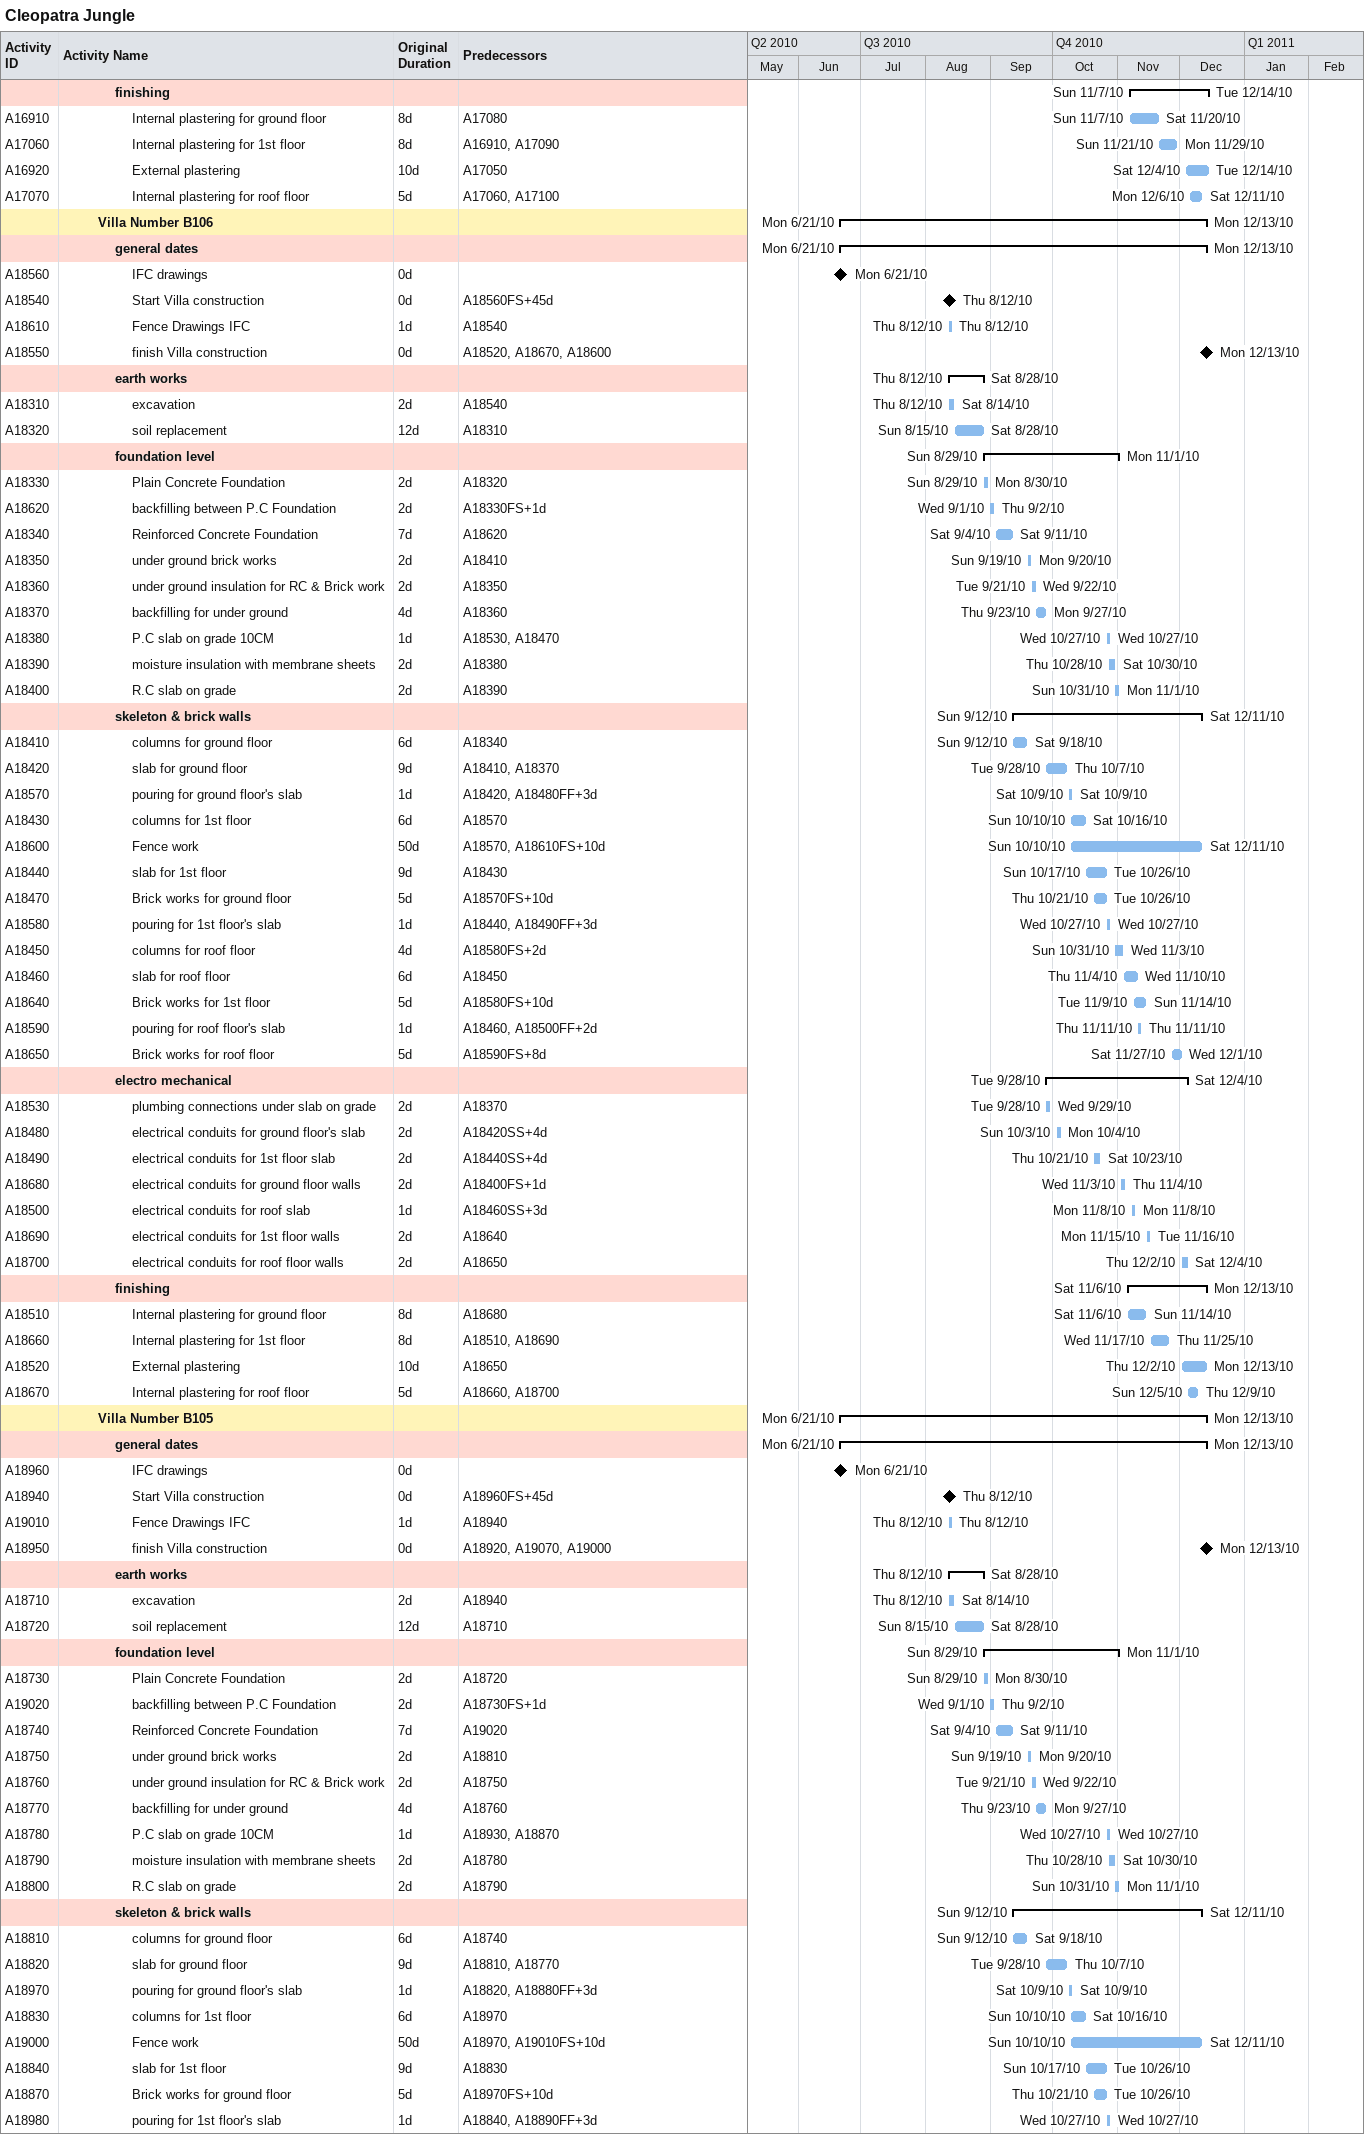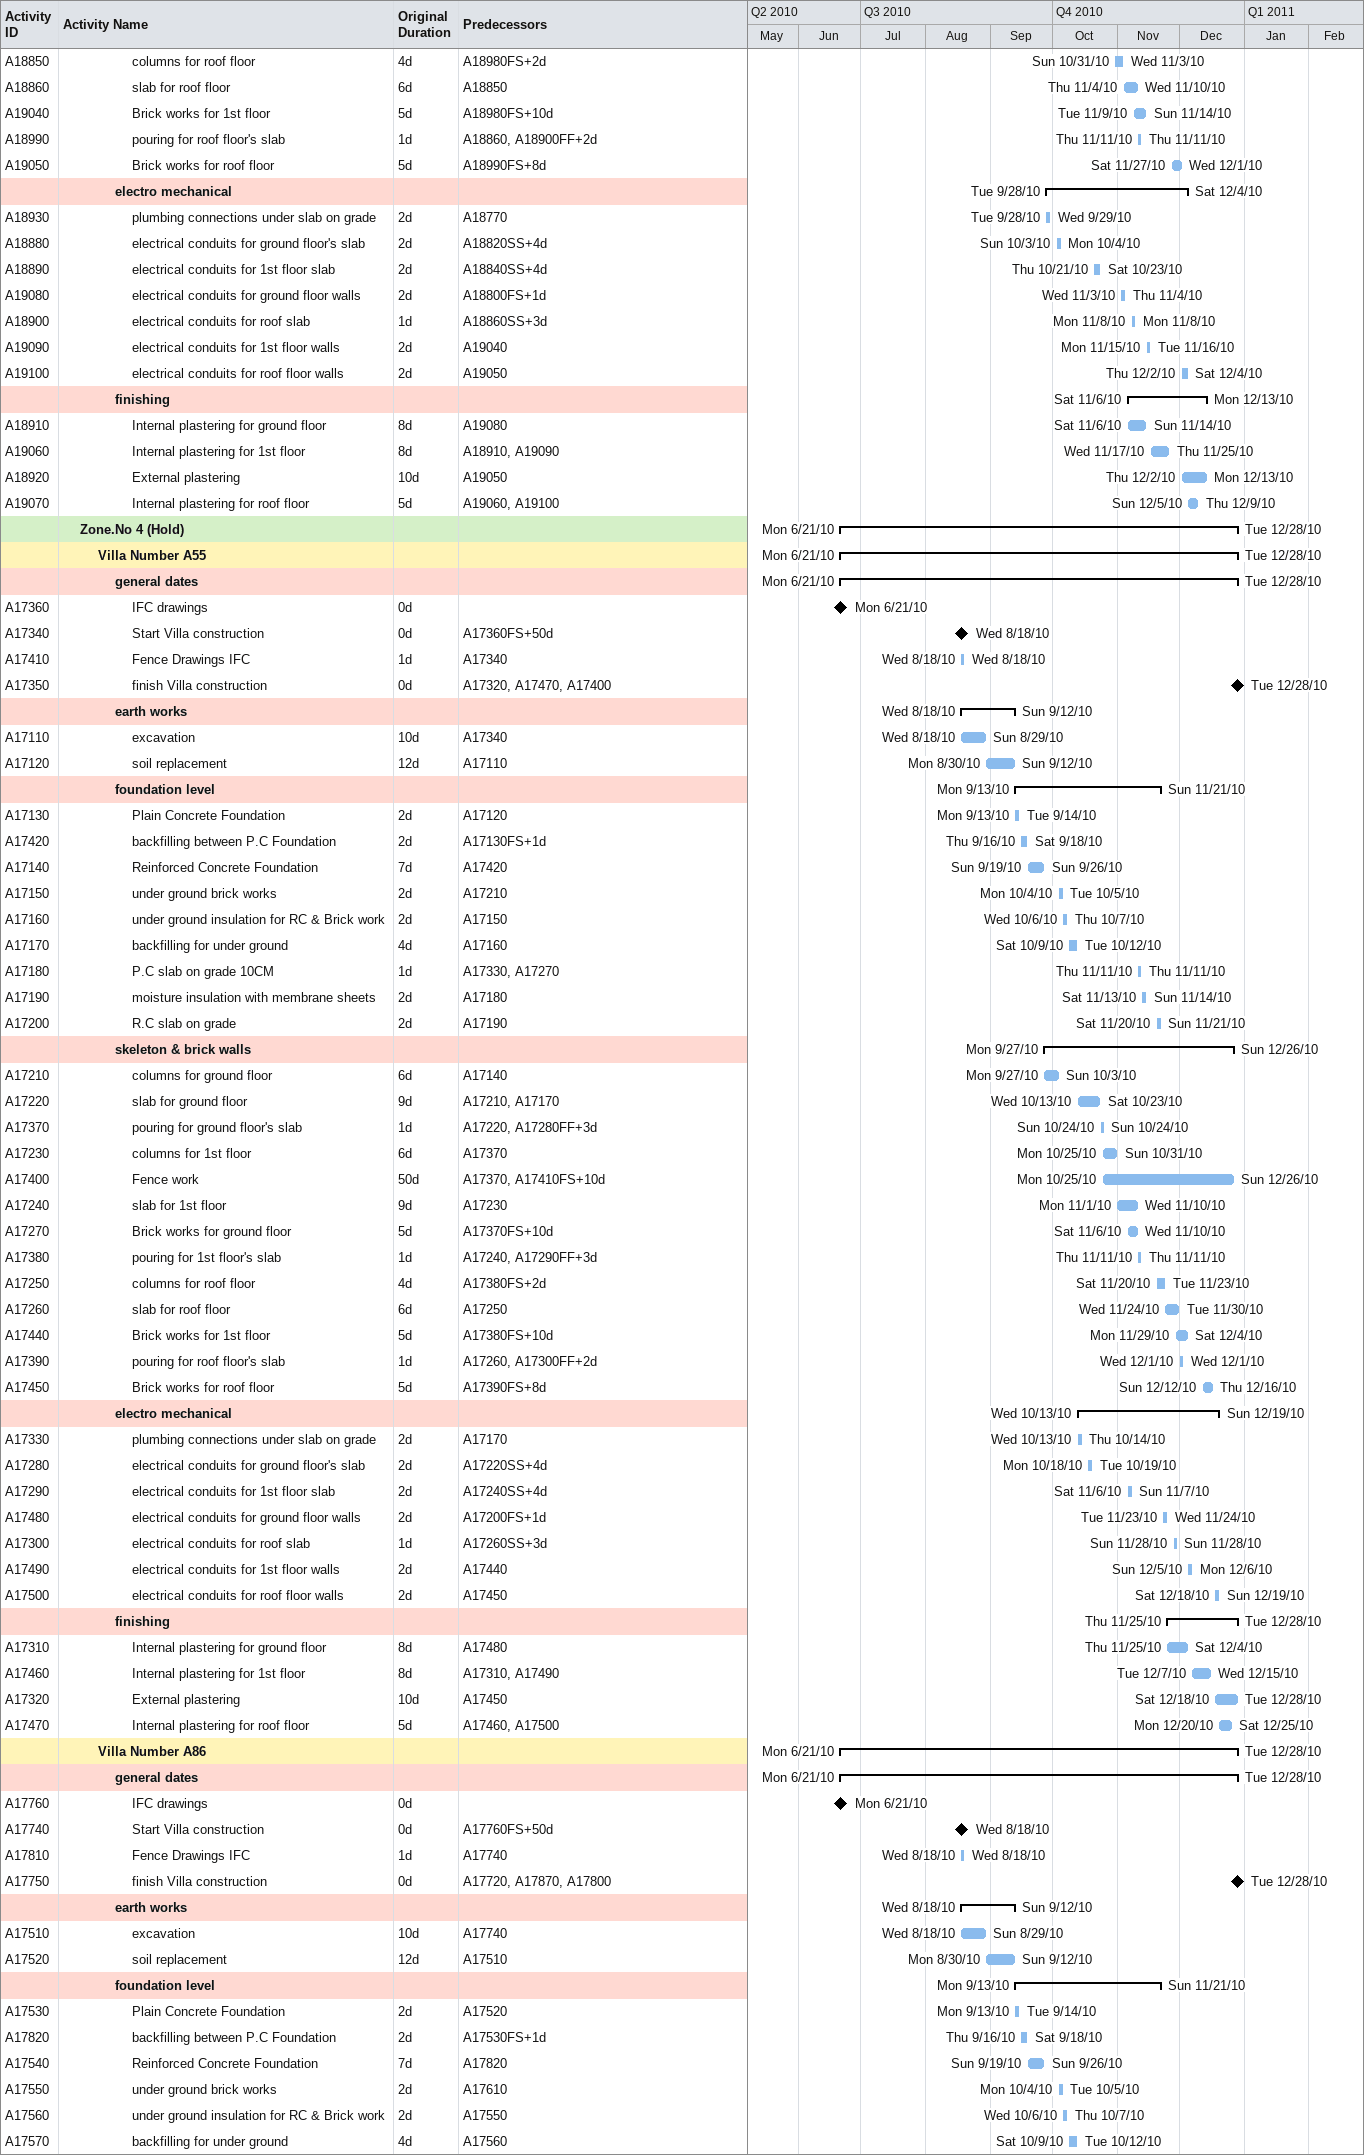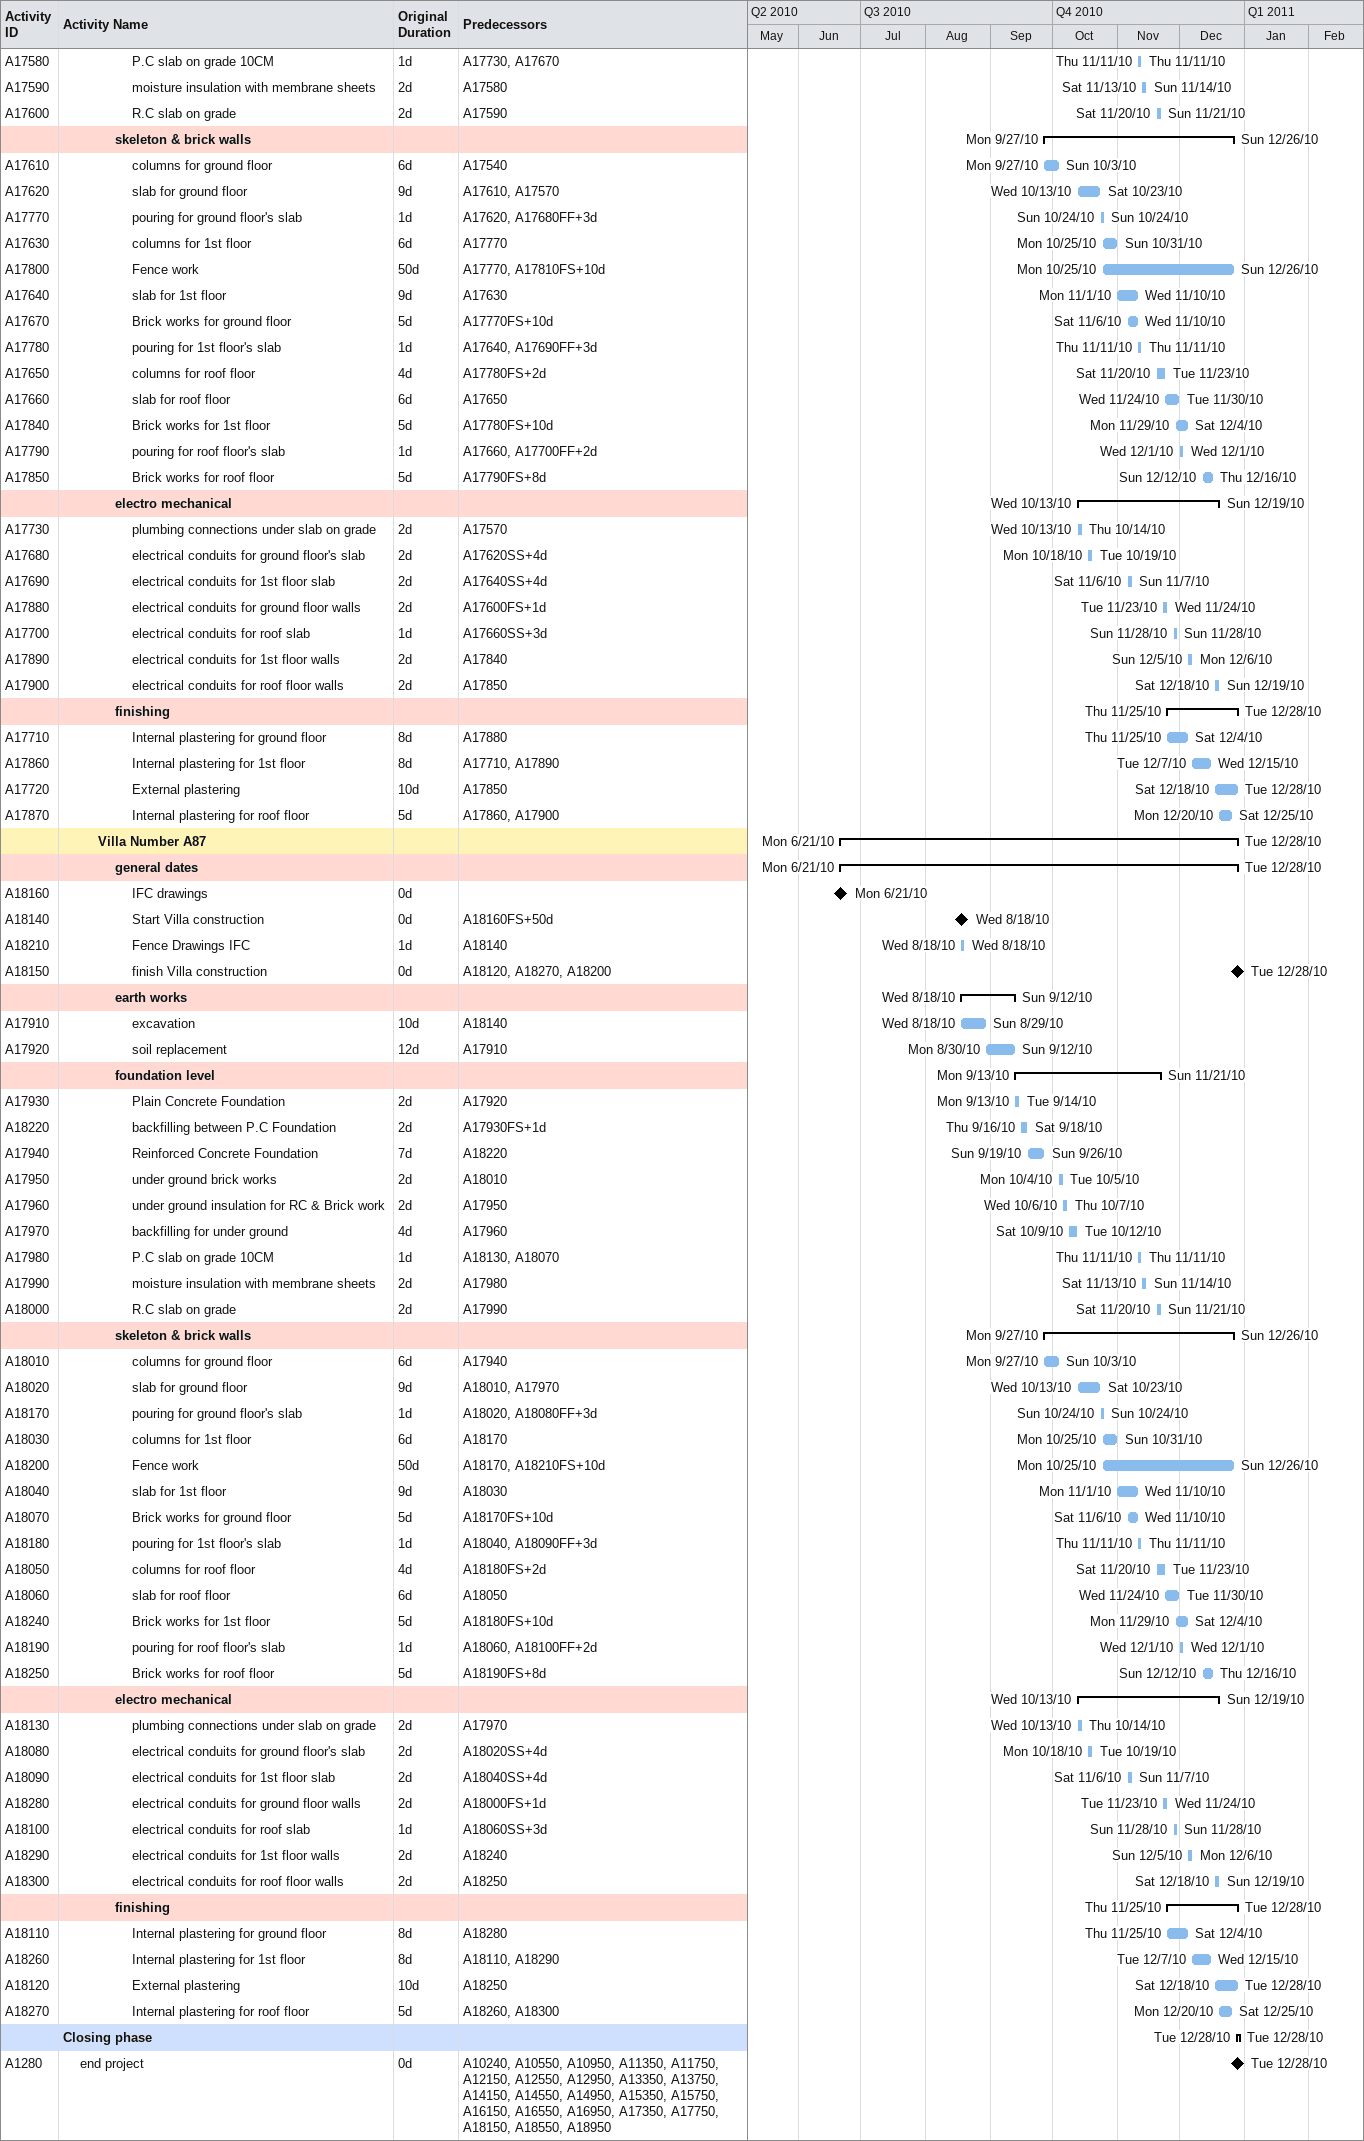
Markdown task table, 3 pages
Cleopatra Jungle

| ID | Level | Task | Original duration | Start | Finish | Predecessors |
|---|---|---|---|---|---|---|
|  | 4 | **finishing** |  | 2010-11-07 | 2010-12-14 |  |
| A16910 | 5 | Internal plastering for ground floor | 8d | 2010-11-07 | 2010-11-20 | A17080 |
| A17060 | 5 | Internal plastering for 1st floor | 8d | 2010-11-21 | 2010-11-29 | A16910, A17090 |
| A16920 | 5 | External plastering | 10d | 2010-12-04 | 2010-12-14 | A17050 |
| A17070 | 5 | Internal plastering for roof floor | 5d | 2010-12-06 | 2010-12-11 | A17060, A17100 |
|  | 3 | **Villa Number B106** |  | 2010-06-21 | 2010-12-13 |  |
|  | 4 | **general dates** |  | 2010-06-21 | 2010-12-13 |  |
| A18560 | 5 | IFC drawings | 0d | 2010-06-21 | 2010-06-21 |  |
| A18540 | 5 | Start Villa construction | 0d | 2010-08-12 | 2010-08-12 | A18560FS+45d |
| A18610 | 5 | Fence Drawings IFC | 1d | 2010-08-12 | 2010-08-12 | A18540 |
| A18550 | 5 | finish Villa construction | 0d | 2010-12-13 | 2010-12-13 | A18520, A18670, A18600 |
|  | 4 | **earth works** |  | 2010-08-12 | 2010-08-28 |  |
| A18310 | 5 | excavation | 2d | 2010-08-12 | 2010-08-14 | A18540 |
| A18320 | 5 | soil replacement | 12d | 2010-08-15 | 2010-08-28 | A18310 |
|  | 4 | **foundation level** |  | 2010-08-29 | 2010-11-01 |  |
| A18330 | 5 | Plain Concrete Foundation | 2d | 2010-08-29 | 2010-08-30 | A18320 |
| A18620 | 5 | backfilling between P.C Foundation | 2d | 2010-09-01 | 2010-09-02 | A18330FS+1d |
| A18340 | 5 | Reinforced Concrete Foundation | 7d | 2010-09-04 | 2010-09-11 | A18620 |
| A18350 | 5 | under ground brick works | 2d | 2010-09-19 | 2010-09-20 | A18410 |
| A18360 | 5 | under ground insulation for RC & Brick work | 2d | 2010-09-21 | 2010-09-22 | A18350 |
| A18370 | 5 | backfilling for under ground | 4d | 2010-09-23 | 2010-09-27 | A18360 |
| A18380 | 5 | P.C slab on grade 10CM | 1d | 2010-10-27 | 2010-10-27 | A18530, A18470 |
| A18390 | 5 | moisture insulation with membrane sheets | 2d | 2010-10-28 | 2010-10-30 | A18380 |
| A18400 | 5 | R.C slab on grade | 2d | 2010-10-31 | 2010-11-01 | A18390 |
|  | 4 | **skeleton & brick walls** |  | 2010-09-12 | 2010-12-11 |  |
| A18410 | 5 | columns for ground floor | 6d | 2010-09-12 | 2010-09-18 | A18340 |
| A18420 | 5 | slab for ground floor | 9d | 2010-09-28 | 2010-10-07 | A18410, A18370 |
| A18570 | 5 | pouring for ground floor's slab | 1d | 2010-10-09 | 2010-10-09 | A18420, A18480FF+3d |
| A18430 | 5 | columns for 1st floor | 6d | 2010-10-10 | 2010-10-16 | A18570 |
| A18600 | 5 | Fence work | 50d | 2010-10-10 | 2010-12-11 | A18570, A18610FS+10d |
| A18440 | 5 | slab for 1st floor | 9d | 2010-10-17 | 2010-10-26 | A18430 |
| A18470 | 5 | Brick works for ground floor | 5d | 2010-10-21 | 2010-10-26 | A18570FS+10d |
| A18580 | 5 | pouring for 1st floor's slab | 1d | 2010-10-27 | 2010-10-27 | A18440, A18490FF+3d |
| A18450 | 5 | columns for roof floor | 4d | 2010-10-31 | 2010-11-03 | A18580FS+2d |
| A18460 | 5 | slab for roof floor | 6d | 2010-11-04 | 2010-11-10 | A18450 |
| A18640 | 5 | Brick works for 1st floor | 5d | 2010-11-09 | 2010-11-14 | A18580FS+10d |
| A18590 | 5 | pouring for roof floor's slab | 1d | 2010-11-11 | 2010-11-11 | A18460, A18500FF+2d |
| A18650 | 5 | Brick works for roof floor | 5d | 2010-11-27 | 2010-12-01 | A18590FS+8d |
|  | 4 | **electro mechanical** |  | 2010-09-28 | 2010-12-04 |  |
| A18530 | 5 | plumbing connections under slab on grade | 2d | 2010-09-28 | 2010-09-29 | A18370 |
| A18480 | 5 | electrical conduits for ground floor's slab | 2d | 2010-10-03 | 2010-10-04 | A18420SS+4d |
| A18490 | 5 | electrical conduits for 1st floor slab | 2d | 2010-10-21 | 2010-10-23 | A18440SS+4d |
| A18680 | 5 | electrical conduits for ground floor walls | 2d | 2010-11-03 | 2010-11-04 | A18400FS+1d |
| A18500 | 5 | electrical conduits for roof slab | 1d | 2010-11-08 | 2010-11-08 | A18460SS+3d |
| A18690 | 5 | electrical conduits for 1st floor walls | 2d | 2010-11-15 | 2010-11-16 | A18640 |
| A18700 | 5 | electrical conduits for roof floor walls | 2d | 2010-12-02 | 2010-12-04 | A18650 |
|  | 4 | **finishing** |  | 2010-11-06 | 2010-12-13 |  |
| A18510 | 5 | Internal plastering for ground floor | 8d | 2010-11-06 | 2010-11-14 | A18680 |
| A18660 | 5 | Internal plastering for 1st floor | 8d | 2010-11-17 | 2010-11-25 | A18510, A18690 |
| A18520 | 5 | External plastering | 10d | 2010-12-02 | 2010-12-13 | A18650 |
| A18670 | 5 | Internal plastering for roof floor | 5d | 2010-12-05 | 2010-12-09 | A18660, A18700 |
|  | 3 | **Villa Number B105** |  | 2010-06-21 | 2010-12-13 |  |
|  | 4 | **general dates** |  | 2010-06-21 | 2010-12-13 |  |
| A18960 | 5 | IFC drawings | 0d | 2010-06-21 | 2010-06-21 |  |
| A18940 | 5 | Start Villa construction | 0d | 2010-08-12 | 2010-08-12 | A18960FS+45d |
| A19010 | 5 | Fence Drawings IFC | 1d | 2010-08-12 | 2010-08-12 | A18940 |
| A18950 | 5 | finish Villa construction | 0d | 2010-12-13 | 2010-12-13 | A18920, A19070, A19000 |
|  | 4 | **earth works** |  | 2010-08-12 | 2010-08-28 |  |
| A18710 | 5 | excavation | 2d | 2010-08-12 | 2010-08-14 | A18940 |
| A18720 | 5 | soil replacement | 12d | 2010-08-15 | 2010-08-28 | A18710 |
|  | 4 | **foundation level** |  | 2010-08-29 | 2010-11-01 |  |
| A18730 | 5 | Plain Concrete Foundation | 2d | 2010-08-29 | 2010-08-30 | A18720 |
| A19020 | 5 | backfilling between P.C Foundation | 2d | 2010-09-01 | 2010-09-02 | A18730FS+1d |
| A18740 | 5 | Reinforced Concrete Foundation | 7d | 2010-09-04 | 2010-09-11 | A19020 |
| A18750 | 5 | under ground brick works | 2d | 2010-09-19 | 2010-09-20 | A18810 |
| A18760 | 5 | under ground insulation for RC & Brick work | 2d | 2010-09-21 | 2010-09-22 | A18750 |
| A18770 | 5 | backfilling for under ground | 4d | 2010-09-23 | 2010-09-27 | A18760 |
| A18780 | 5 | P.C slab on grade 10CM | 1d | 2010-10-27 | 2010-10-27 | A18930, A18870 |
| A18790 | 5 | moisture insulation with membrane sheets | 2d | 2010-10-28 | 2010-10-30 | A18780 |
| A18800 | 5 | R.C slab on grade | 2d | 2010-10-31 | 2010-11-01 | A18790 |
|  | 4 | **skeleton & brick walls** |  | 2010-09-12 | 2010-12-11 |  |
| A18810 | 5 | columns for ground floor | 6d | 2010-09-12 | 2010-09-18 | A18740 |
| A18820 | 5 | slab for ground floor | 9d | 2010-09-28 | 2010-10-07 | A18810, A18770 |
| A18970 | 5 | pouring for ground floor's slab | 1d | 2010-10-09 | 2010-10-09 | A18820, A18880FF+3d |
| A18830 | 5 | columns for 1st floor | 6d | 2010-10-10 | 2010-10-16 | A18970 |
| A19000 | 5 | Fence work | 50d | 2010-10-10 | 2010-12-11 | A18970, A19010FS+10d |
| A18840 | 5 | slab for 1st floor | 9d | 2010-10-17 | 2010-10-26 | A18830 |
| A18870 | 5 | Brick works for ground floor | 5d | 2010-10-21 | 2010-10-26 | A18970FS+10d |
| A18980 | 5 | pouring for 1st floor's slab | 1d | 2010-10-27 | 2010-10-27 | A18840, A18890FF+3d |
| A18850 | 5 | columns for roof floor | 4d | 2010-10-31 | 2010-11-03 | A18980FS+2d |
| A18860 | 5 | slab for roof floor | 6d | 2010-11-04 | 2010-11-10 | A18850 |
| A19040 | 5 | Brick works for 1st floor | 5d | 2010-11-09 | 2010-11-14 | A18980FS+10d |
| A18990 | 5 | pouring for roof floor's slab | 1d | 2010-11-11 | 2010-11-11 | A18860, A18900FF+2d |
| A19050 | 5 | Brick works for roof floor | 5d | 2010-11-27 | 2010-12-01 | A18990FS+8d |
|  | 4 | **electro mechanical** |  | 2010-09-28 | 2010-12-04 |  |
| A18930 | 5 | plumbing connections under slab on grade | 2d | 2010-09-28 | 2010-09-29 | A18770 |
| A18880 | 5 | electrical conduits for ground floor's slab | 2d | 2010-10-03 | 2010-10-04 | A18820SS+4d |
| A18890 | 5 | electrical conduits for 1st floor slab | 2d | 2010-10-21 | 2010-10-23 | A18840SS+4d |
| A19080 | 5 | electrical conduits for ground floor walls | 2d | 2010-11-03 | 2010-11-04 | A18800FS+1d |
| A18900 | 5 | electrical conduits for roof slab | 1d | 2010-11-08 | 2010-11-08 | A18860SS+3d |
| A19090 | 5 | electrical conduits for 1st floor walls | 2d | 2010-11-15 | 2010-11-16 | A19040 |
| A19100 | 5 | electrical conduits for roof floor walls | 2d | 2010-12-02 | 2010-12-04 | A19050 |
|  | 4 | **finishing** |  | 2010-11-06 | 2010-12-13 |  |
| A18910 | 5 | Internal plastering for ground floor | 8d | 2010-11-06 | 2010-11-14 | A19080 |
| A19060 | 5 | Internal plastering for 1st floor | 8d | 2010-11-17 | 2010-11-25 | A18910, A19090 |
| A18920 | 5 | External plastering | 10d | 2010-12-02 | 2010-12-13 | A19050 |
| A19070 | 5 | Internal plastering for roof floor | 5d | 2010-12-05 | 2010-12-09 | A19060, A19100 |
|  | 2 | **Zone.No 4 (Hold)** |  | 2010-06-21 | 2010-12-28 |  |
|  | 3 | **Villa Number A55** |  | 2010-06-21 | 2010-12-28 |  |
|  | 4 | **general dates** |  | 2010-06-21 | 2010-12-28 |  |
| A17360 | 5 | IFC drawings | 0d | 2010-06-21 | 2010-06-21 |  |
| A17340 | 5 | Start Villa construction | 0d | 2010-08-18 | 2010-08-18 | A17360FS+50d |
| A17410 | 5 | Fence Drawings IFC | 1d | 2010-08-18 | 2010-08-18 | A17340 |
| A17350 | 5 | finish Villa construction | 0d | 2010-12-28 | 2010-12-28 | A17320, A17470, A17400 |
|  | 4 | **earth works** |  | 2010-08-18 | 2010-09-12 |  |
| A17110 | 5 | excavation | 10d | 2010-08-18 | 2010-08-29 | A17340 |
| A17120 | 5 | soil replacement | 12d | 2010-08-30 | 2010-09-12 | A17110 |
|  | 4 | **foundation level** |  | 2010-09-13 | 2010-11-21 |  |
| A17130 | 5 | Plain Concrete Foundation | 2d | 2010-09-13 | 2010-09-14 | A17120 |
| A17420 | 5 | backfilling between P.C Foundation | 2d | 2010-09-16 | 2010-09-18 | A17130FS+1d |
| A17140 | 5 | Reinforced Concrete Foundation | 7d | 2010-09-19 | 2010-09-26 | A17420 |
| A17150 | 5 | under ground brick works | 2d | 2010-10-04 | 2010-10-05 | A17210 |
| A17160 | 5 | under ground insulation for RC & Brick work | 2d | 2010-10-06 | 2010-10-07 | A17150 |
| A17170 | 5 | backfilling for under ground | 4d | 2010-10-09 | 2010-10-12 | A17160 |
| A17180 | 5 | P.C slab on grade 10CM | 1d | 2010-11-11 | 2010-11-11 | A17330, A17270 |
| A17190 | 5 | moisture insulation with membrane sheets | 2d | 2010-11-13 | 2010-11-14 | A17180 |
| A17200 | 5 | R.C slab on grade | 2d | 2010-11-20 | 2010-11-21 | A17190 |
|  | 4 | **skeleton & brick walls** |  | 2010-09-27 | 2010-12-26 |  |
| A17210 | 5 | columns for ground floor | 6d | 2010-09-27 | 2010-10-03 | A17140 |
| A17220 | 5 | slab for ground floor | 9d | 2010-10-13 | 2010-10-23 | A17210, A17170 |
| A17370 | 5 | pouring for ground floor's slab | 1d | 2010-10-24 | 2010-10-24 | A17220, A17280FF+3d |
| A17230 | 5 | columns for 1st floor | 6d | 2010-10-25 | 2010-10-31 | A17370 |
| A17400 | 5 | Fence work | 50d | 2010-10-25 | 2010-12-26 | A17370, A17410FS+10d |
| A17240 | 5 | slab for 1st floor | 9d | 2010-11-01 | 2010-11-10 | A17230 |
| A17270 | 5 | Brick works for ground floor | 5d | 2010-11-06 | 2010-11-10 | A17370FS+10d |
| A17380 | 5 | pouring for 1st floor's slab | 1d | 2010-11-11 | 2010-11-11 | A17240, A17290FF+3d |
| A17250 | 5 | columns for roof floor | 4d | 2010-11-20 | 2010-11-23 | A17380FS+2d |
| A17260 | 5 | slab for roof floor | 6d | 2010-11-24 | 2010-11-30 | A17250 |
| A17440 | 5 | Brick works for 1st floor | 5d | 2010-11-29 | 2010-12-04 | A17380FS+10d |
| A17390 | 5 | pouring for roof floor's slab | 1d | 2010-12-01 | 2010-12-01 | A17260, A17300FF+2d |
| A17450 | 5 | Brick works for roof floor | 5d | 2010-12-12 | 2010-12-16 | A17390FS+8d |
|  | 4 | **electro mechanical** |  | 2010-10-13 | 2010-12-19 |  |
| A17330 | 5 | plumbing connections under slab on grade | 2d | 2010-10-13 | 2010-10-14 | A17170 |
| A17280 | 5 | electrical conduits for ground floor's slab | 2d | 2010-10-18 | 2010-10-19 | A17220SS+4d |
| A17290 | 5 | electrical conduits for 1st floor slab | 2d | 2010-11-06 | 2010-11-07 | A17240SS+4d |
| A17480 | 5 | electrical conduits for ground floor walls | 2d | 2010-11-23 | 2010-11-24 | A17200FS+1d |
| A17300 | 5 | electrical conduits for roof slab | 1d | 2010-11-28 | 2010-11-28 | A17260SS+3d |
| A17490 | 5 | electrical conduits for 1st floor walls | 2d | 2010-12-05 | 2010-12-06 | A17440 |
| A17500 | 5 | electrical conduits for roof floor walls | 2d | 2010-12-18 | 2010-12-19 | A17450 |
|  | 4 | **finishing** |  | 2010-11-25 | 2010-12-28 |  |
| A17310 | 5 | Internal plastering for ground floor | 8d | 2010-11-25 | 2010-12-04 | A17480 |
| A17460 | 5 | Internal plastering for 1st floor | 8d | 2010-12-07 | 2010-12-15 | A17310, A17490 |
| A17320 | 5 | External plastering | 10d | 2010-12-18 | 2010-12-28 | A17450 |
| A17470 | 5 | Internal plastering for roof floor | 5d | 2010-12-20 | 2010-12-25 | A17460, A17500 |
|  | 3 | **Villa Number A86** |  | 2010-06-21 | 2010-12-28 |  |
|  | 4 | **general dates** |  | 2010-06-21 | 2010-12-28 |  |
| A17760 | 5 | IFC drawings | 0d | 2010-06-21 | 2010-06-21 |  |
| A17740 | 5 | Start Villa construction | 0d | 2010-08-18 | 2010-08-18 | A17760FS+50d |
| A17810 | 5 | Fence Drawings IFC | 1d | 2010-08-18 | 2010-08-18 | A17740 |
| A17750 | 5 | finish Villa construction | 0d | 2010-12-28 | 2010-12-28 | A17720, A17870, A17800 |
|  | 4 | **earth works** |  | 2010-08-18 | 2010-09-12 |  |
| A17510 | 5 | excavation | 10d | 2010-08-18 | 2010-08-29 | A17740 |
| A17520 | 5 | soil replacement | 12d | 2010-08-30 | 2010-09-12 | A17510 |
|  | 4 | **foundation level** |  | 2010-09-13 | 2010-11-21 |  |
| A17530 | 5 | Plain Concrete Foundation | 2d | 2010-09-13 | 2010-09-14 | A17520 |
| A17820 | 5 | backfilling between P.C Foundation | 2d | 2010-09-16 | 2010-09-18 | A17530FS+1d |
| A17540 | 5 | Reinforced Concrete Foundation | 7d | 2010-09-19 | 2010-09-26 | A17820 |
| A17550 | 5 | under ground brick works | 2d | 2010-10-04 | 2010-10-05 | A17610 |
| A17560 | 5 | under ground insulation for RC & Brick work | 2d | 2010-10-06 | 2010-10-07 | A17550 |
| A17570 | 5 | backfilling for under ground | 4d | 2010-10-09 | 2010-10-12 | A17560 |
| A17580 | 5 | P.C slab on grade 10CM | 1d | 2010-11-11 | 2010-11-11 | A17730, A17670 |
| A17590 | 5 | moisture insulation with membrane sheets | 2d | 2010-11-13 | 2010-11-14 | A17580 |
| A17600 | 5 | R.C slab on grade | 2d | 2010-11-20 | 2010-11-21 | A17590 |
|  | 4 | **skeleton & brick walls** |  | 2010-09-27 | 2010-12-26 |  |
| A17610 | 5 | columns for ground floor | 6d | 2010-09-27 | 2010-10-03 | A17540 |
| A17620 | 5 | slab for ground floor | 9d | 2010-10-13 | 2010-10-23 | A17610, A17570 |
| A17770 | 5 | pouring for ground floor's slab | 1d | 2010-10-24 | 2010-10-24 | A17620, A17680FF+3d |
| A17630 | 5 | columns for 1st floor | 6d | 2010-10-25 | 2010-10-31 | A17770 |
| A17800 | 5 | Fence work | 50d | 2010-10-25 | 2010-12-26 | A17770, A17810FS+10d |
| A17640 | 5 | slab for 1st floor | 9d | 2010-11-01 | 2010-11-10 | A17630 |
| A17670 | 5 | Brick works for ground floor | 5d | 2010-11-06 | 2010-11-10 | A17770FS+10d |
| A17780 | 5 | pouring for 1st floor's slab | 1d | 2010-11-11 | 2010-11-11 | A17640, A17690FF+3d |
| A17650 | 5 | columns for roof floor | 4d | 2010-11-20 | 2010-11-23 | A17780FS+2d |
| A17660 | 5 | slab for roof floor | 6d | 2010-11-24 | 2010-11-30 | A17650 |
| A17840 | 5 | Brick works for 1st floor | 5d | 2010-11-29 | 2010-12-04 | A17780FS+10d |
| A17790 | 5 | pouring for roof floor's slab | 1d | 2010-12-01 | 2010-12-01 | A17660, A17700FF+2d |
| A17850 | 5 | Brick works for roof floor | 5d | 2010-12-12 | 2010-12-16 | A17790FS+8d |
|  | 4 | **electro mechanical** |  | 2010-10-13 | 2010-12-19 |  |
| A17730 | 5 | plumbing connections under slab on grade | 2d | 2010-10-13 | 2010-10-14 | A17570 |
| A17680 | 5 | electrical conduits for ground floor's slab | 2d | 2010-10-18 | 2010-10-19 | A17620SS+4d |
| A17690 | 5 | electrical conduits for 1st floor slab | 2d | 2010-11-06 | 2010-11-07 | A17640SS+4d |
| A17880 | 5 | electrical conduits for ground floor walls | 2d | 2010-11-23 | 2010-11-24 | A17600FS+1d |
| A17700 | 5 | electrical conduits for roof slab | 1d | 2010-11-28 | 2010-11-28 | A17660SS+3d |
| A17890 | 5 | electrical conduits for 1st floor walls | 2d | 2010-12-05 | 2010-12-06 | A17840 |
| A17900 | 5 | electrical conduits for roof floor walls | 2d | 2010-12-18 | 2010-12-19 | A17850 |
|  | 4 | **finishing** |  | 2010-11-25 | 2010-12-28 |  |
| A17710 | 5 | Internal plastering for ground floor | 8d | 2010-11-25 | 2010-12-04 | A17880 |
| A17860 | 5 | Internal plastering for 1st floor | 8d | 2010-12-07 | 2010-12-15 | A17710, A17890 |
| A17720 | 5 | External plastering | 10d | 2010-12-18 | 2010-12-28 | A17850 |
| A17870 | 5 | Internal plastering for roof floor | 5d | 2010-12-20 | 2010-12-25 | A17860, A17900 |
|  | 3 | **Villa Number A87** |  | 2010-06-21 | 2010-12-28 |  |
|  | 4 | **general dates** |  | 2010-06-21 | 2010-12-28 |  |
| A18160 | 5 | IFC drawings | 0d | 2010-06-21 | 2010-06-21 |  |
| A18140 | 5 | Start Villa construction | 0d | 2010-08-18 | 2010-08-18 | A18160FS+50d |
| A18210 | 5 | Fence Drawings IFC | 1d | 2010-08-18 | 2010-08-18 | A18140 |
| A18150 | 5 | finish Villa construction | 0d | 2010-12-28 | 2010-12-28 | A18120, A18270, A18200 |
|  | 4 | **earth works** |  | 2010-08-18 | 2010-09-12 |  |
| A17910 | 5 | excavation | 10d | 2010-08-18 | 2010-08-29 | A18140 |
| A17920 | 5 | soil replacement | 12d | 2010-08-30 | 2010-09-12 | A17910 |
|  | 4 | **foundation level** |  | 2010-09-13 | 2010-11-21 |  |
| A17930 | 5 | Plain Concrete Foundation | 2d | 2010-09-13 | 2010-09-14 | A17920 |
| A18220 | 5 | backfilling between P.C Foundation | 2d | 2010-09-16 | 2010-09-18 | A17930FS+1d |
| A17940 | 5 | Reinforced Concrete Foundation | 7d | 2010-09-19 | 2010-09-26 | A18220 |
| A17950 | 5 | under ground brick works | 2d | 2010-10-04 | 2010-10-05 | A18010 |
| A17960 | 5 | under ground insulation for RC & Brick work | 2d | 2010-10-06 | 2010-10-07 | A17950 |
| A17970 | 5 | backfilling for under ground | 4d | 2010-10-09 | 2010-10-12 | A17960 |
| A17980 | 5 | P.C slab on grade 10CM | 1d | 2010-11-11 | 2010-11-11 | A18130, A18070 |
| A17990 | 5 | moisture insulation with membrane sheets | 2d | 2010-11-13 | 2010-11-14 | A17980 |
| A18000 | 5 | R.C slab on grade | 2d | 2010-11-20 | 2010-11-21 | A17990 |
|  | 4 | **skeleton & brick walls** |  | 2010-09-27 | 2010-12-26 |  |
| A18010 | 5 | columns for ground floor | 6d | 2010-09-27 | 2010-10-03 | A17940 |
| A18020 | 5 | slab for ground floor | 9d | 2010-10-13 | 2010-10-23 | A18010, A17970 |
| A18170 | 5 | pouring for ground floor's slab | 1d | 2010-10-24 | 2010-10-24 | A18020, A18080FF+3d |
| A18030 | 5 | columns for 1st floor | 6d | 2010-10-25 | 2010-10-31 | A18170 |
| A18200 | 5 | Fence work | 50d | 2010-10-25 | 2010-12-26 | A18170, A18210FS+10d |
| A18040 | 5 | slab for 1st floor | 9d | 2010-11-01 | 2010-11-10 | A18030 |
| A18070 | 5 | Brick works for ground floor | 5d | 2010-11-06 | 2010-11-10 | A18170FS+10d |
| A18180 | 5 | pouring for 1st floor's slab | 1d | 2010-11-11 | 2010-11-11 | A18040, A18090FF+3d |
| A18050 | 5 | columns for roof floor | 4d | 2010-11-20 | 2010-11-23 | A18180FS+2d |
| A18060 | 5 | slab for roof floor | 6d | 2010-11-24 | 2010-11-30 | A18050 |
| A18240 | 5 | Brick works for 1st floor | 5d | 2010-11-29 | 2010-12-04 | A18180FS+10d |
| A18190 | 5 | pouring for roof floor's slab | 1d | 2010-12-01 | 2010-12-01 | A18060, A18100FF+2d |
| A18250 | 5 | Brick works for roof floor | 5d | 2010-12-12 | 2010-12-16 | A18190FS+8d |
|  | 4 | **electro mechanical** |  | 2010-10-13 | 2010-12-19 |  |
| A18130 | 5 | plumbing connections under slab on grade | 2d | 2010-10-13 | 2010-10-14 | A17970 |
| A18080 | 5 | electrical conduits for ground floor's slab | 2d | 2010-10-18 | 2010-10-19 | A18020SS+4d |
| A18090 | 5 | electrical conduits for 1st floor slab | 2d | 2010-11-06 | 2010-11-07 | A18040SS+4d |
| A18280 | 5 | electrical conduits for ground floor walls | 2d | 2010-11-23 | 2010-11-24 | A18000FS+1d |
| A18100 | 5 | electrical conduits for roof slab | 1d | 2010-11-28 | 2010-11-28 | A18060SS+3d |
| A18290 | 5 | electrical conduits for 1st floor walls | 2d | 2010-12-05 | 2010-12-06 | A18240 |
| A18300 | 5 | electrical conduits for roof floor walls | 2d | 2010-12-18 | 2010-12-19 | A18250 |
|  | 4 | **finishing** |  | 2010-11-25 | 2010-12-28 |  |
| A18110 | 5 | Internal plastering for ground floor | 8d | 2010-11-25 | 2010-12-04 | A18280 |
| A18260 | 5 | Internal plastering for 1st floor | 8d | 2010-12-07 | 2010-12-15 | A18110, A18290 |
| A18120 | 5 | External plastering | 10d | 2010-12-18 | 2010-12-28 | A18250 |
| A18270 | 5 | Internal plastering for roof floor | 5d | 2010-12-20 | 2010-12-25 | A18260, A18300 |
|  | 1 | **Closing phase** |  | 2010-12-28 | 2010-12-28 |  |
| A1280 | 2 | end project | 0d | 2010-12-28 | 2010-12-28 | A10240, A10550, A10950, A11350, A11750, A12150, A12550, A12950, A13350, A13750, A14150, A14550, A14950, A15350, A15750, A16150, A16550, A16950, A17350, A17750, A18150, A18550, A18950 |
